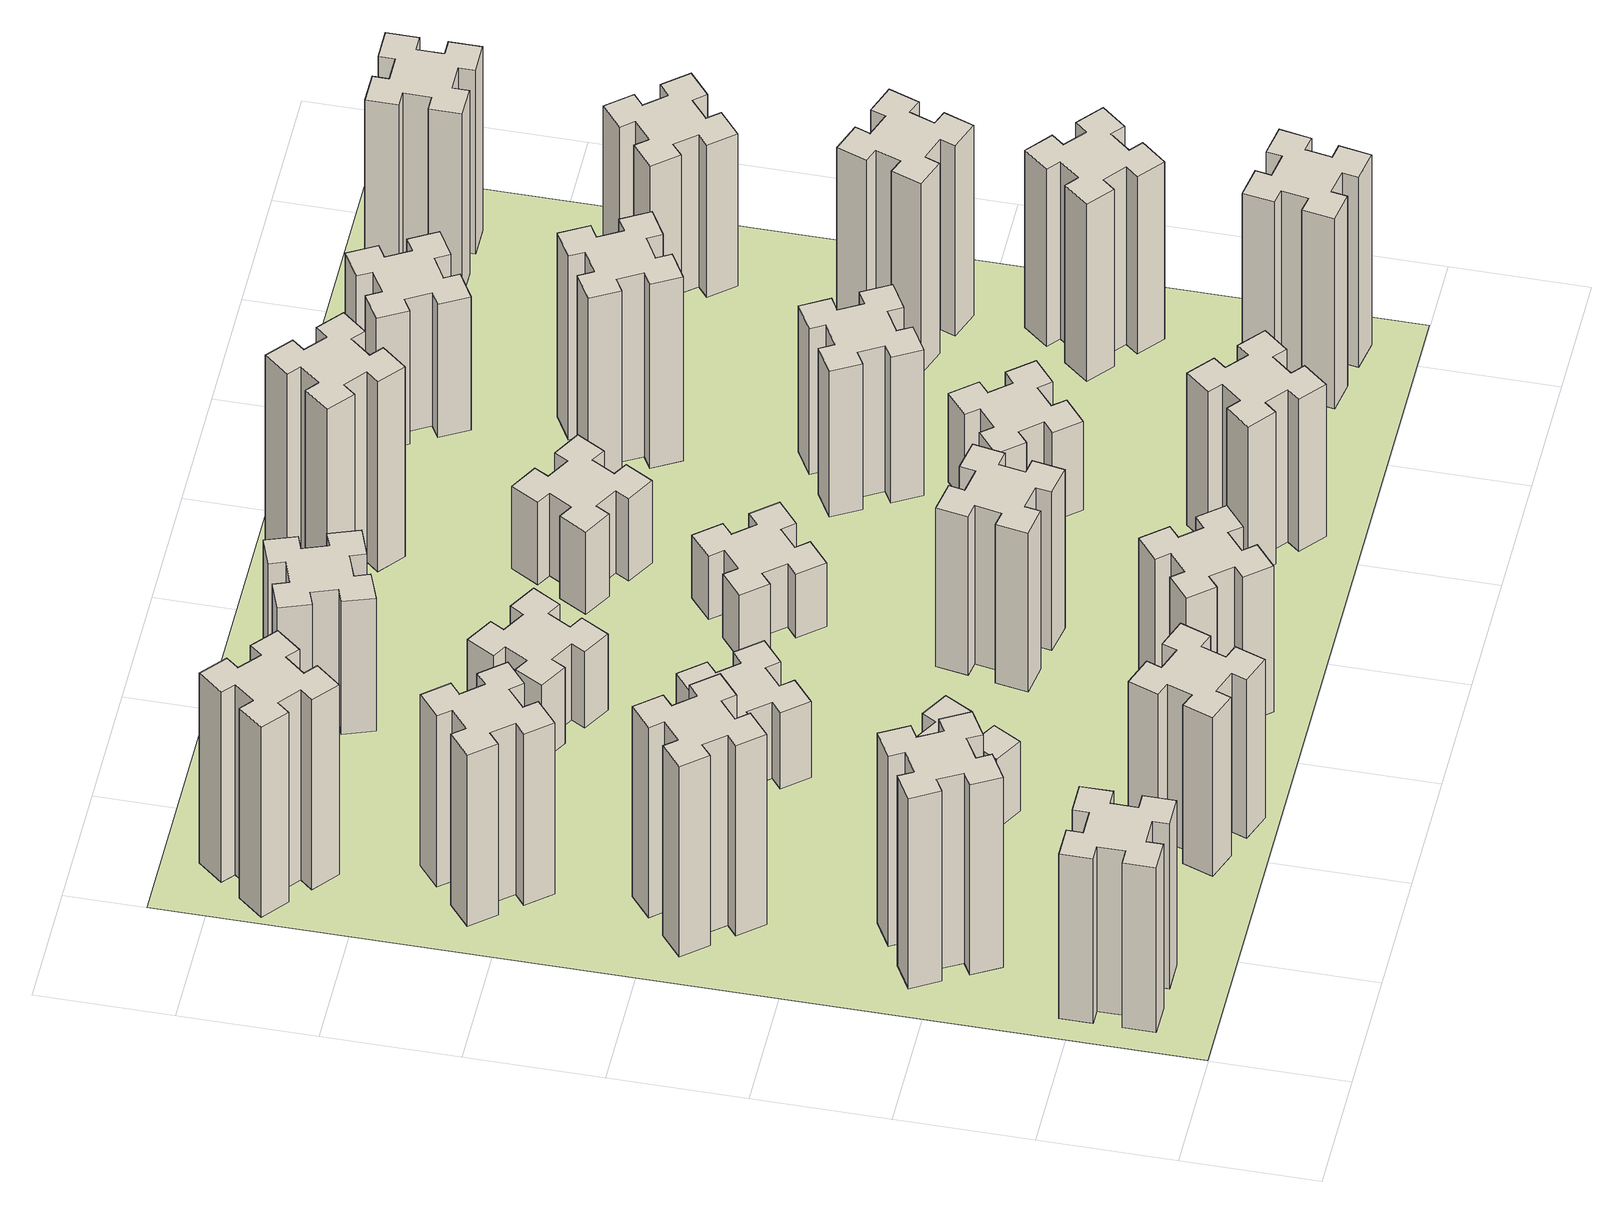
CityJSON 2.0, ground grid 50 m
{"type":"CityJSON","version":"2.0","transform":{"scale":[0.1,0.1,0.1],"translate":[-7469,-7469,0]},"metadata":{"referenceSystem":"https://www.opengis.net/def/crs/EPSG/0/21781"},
"CityObjects":{
"building1":{"type":"Building","attributes":{"class":"1000","function":"1000","usage":"1000","yearOfConstruction":2016,"roofType":"1000","measuredHeight":78,"storeysAboveGround":30,"storeysBelowGround":0},"geometry":[{"type":"Solid","lod":"1","boundaries":[[[[0,1,2,3,4,5,6,7,8,9,10,11,12,13,14,15,16,17,18,19]],[[17,16,20,21]],[[16,15,22,20]],[[15,14,23,22]],[[14,13,24,23]],[[13,12,25,24]],[[12,11,26,25]],[[11,10,27,26]],[[10,9,28,27]],[[9,8,29,28]],[[8,7,30,29]],[[7,6,31,30]],[[6,5,32,31]],[[5,4,33,32]],[[4,3,34,33]],[[3,2,35,34]],[[2,1,36,35]],[[1,0,37,36]],[[0,19,38,37]],[[19,18,39,38]],[[18,17,21,39]],[[24,25,26,27,28,29,30,31,32,33,34,35,36,37,38,39,21,20,22,23]]]]}]},
"building2":{"type":"Building","attributes":{"class":"1000","function":"1000","usage":"1000","yearOfConstruction":2016,"roofType":"1000","measuredHeight":90,"storeysAboveGround":30,"storeysBelowGround":0},"geometry":[{"type":"Solid","lod":"1","boundaries":[[[[40,41,42,43,44,45,46,47,48,49,50,51,52,53,54,55,56,57,58,59]],[[57,56,60,61]],[[56,55,62,60]],[[55,54,63,62]],[[54,53,64,63]],[[53,52,65,64]],[[52,51,66,65]],[[51,50,67,66]],[[50,49,68,67]],[[49,48,69,68]],[[48,47,70,69]],[[47,46,71,70]],[[46,45,72,71]],[[45,44,73,72]],[[44,43,74,73]],[[43,42,75,74]],[[42,41,76,75]],[[41,40,77,76]],[[40,59,78,77]],[[59,58,79,78]],[[58,57,61,79]],[[64,65,66,67,68,69,70,71,72,73,74,75,76,77,78,79,61,60,62,63]]]]}]},
"building3":{"type":"Building","attributes":{"class":"1000","function":"1000","usage":"1000","yearOfConstruction":2016,"roofType":"1000","measuredHeight":90,"storeysAboveGround":30,"storeysBelowGround":0},"geometry":[{"type":"Solid","lod":"1","boundaries":[[[[80,81,82,83,84,85,86,87,88,89,90,91,92,93,94,95,96,97,98,99]],[[97,96,100,101]],[[96,95,102,100]],[[95,94,103,102]],[[94,93,104,103]],[[93,92,105,104]],[[92,91,106,105]],[[91,90,107,106]],[[90,89,108,107]],[[89,88,109,108]],[[88,87,110,109]],[[87,86,111,110]],[[86,85,112,111]],[[85,84,113,112]],[[84,83,114,113]],[[83,82,115,114]],[[82,81,116,115]],[[81,80,117,116]],[[80,99,118,117]],[[99,98,119,118]],[[98,97,101,119]],[[104,105,106,107,108,109,110,111,112,113,114,115,116,117,118,119,101,100,102,103]]]]}]},
"building4":{"type":"Building","attributes":{"class":"1000","function":"1000","usage":"1000","yearOfConstruction":2016,"roofType":"1000","measuredHeight":81,"storeysAboveGround":30,"storeysBelowGround":0},"geometry":[{"type":"Solid","lod":"1","boundaries":[[[[120,121,122,123,124,125,126,127,128,129,130,131,132,133,134,135,136,137,138,139]],[[137,136,140,141]],[[136,135,142,140]],[[135,134,143,142]],[[134,133,144,143]],[[133,132,145,144]],[[132,131,146,145]],[[131,130,147,146]],[[130,129,148,147]],[[129,128,149,148]],[[128,127,150,149]],[[127,126,151,150]],[[126,125,152,151]],[[125,124,153,152]],[[124,123,154,153]],[[123,122,155,154]],[[122,121,156,155]],[[121,120,157,156]],[[120,139,158,157]],[[139,138,159,158]],[[138,137,141,159]],[[144,145,146,147,148,149,150,151,152,153,154,155,156,157,158,159,141,140,142,143]]]]}]},
"building5":{"type":"Building","attributes":{"class":"1000","function":"1000","usage":"1000","yearOfConstruction":2016,"roofType":"1000","measuredHeight":75,"storeysAboveGround":30,"storeysBelowGround":0},"geometry":[{"type":"Solid","lod":"1","boundaries":[[[[160,161,162,163,164,165,166,167,168,169,170,171,172,173,174,175,176,177,178,179]],[[177,176,180,181]],[[176,175,182,180]],[[175,174,183,182]],[[174,173,184,183]],[[173,172,185,184]],[[172,171,186,185]],[[171,170,187,186]],[[170,169,188,187]],[[169,168,189,188]],[[168,167,190,189]],[[167,166,191,190]],[[166,165,192,191]],[[165,164,193,192]],[[164,163,194,193]],[[163,162,195,194]],[[162,161,196,195]],[[161,160,197,196]],[[160,179,198,197]],[[179,178,199,198]],[[178,177,181,199]],[[184,185,186,187,188,189,190,191,192,193,194,195,196,197,198,199,181,180,182,183]]]]}]},
"building6":{"type":"Building","attributes":{"class":"1000","function":"1000","usage":"1000","yearOfConstruction":2016,"roofType":"1000","measuredHeight":90,"storeysAboveGround":30,"storeysBelowGround":0},"geometry":[{"type":"Solid","lod":"1","boundaries":[[[[200,201,202,203,204,205,206,207,208,209,210,211,212,213,214,215,216,217,218,219]],[[217,216,220,221]],[[216,215,222,220]],[[215,214,223,222]],[[214,213,224,223]],[[213,212,225,224]],[[212,211,226,225]],[[211,210,227,226]],[[210,209,228,227]],[[209,208,229,228]],[[208,207,230,229]],[[207,206,231,230]],[[206,205,232,231]],[[205,204,233,232]],[[204,203,234,233]],[[203,202,235,234]],[[202,201,236,235]],[[201,200,237,236]],[[200,219,238,237]],[[219,218,239,238]],[[218,217,221,239]],[[224,225,226,227,228,229,230,231,232,233,234,235,236,237,238,239,221,220,222,223]]]]}]},
"building7":{"type":"Building","attributes":{"class":"1000","function":"1000","usage":"1000","yearOfConstruction":2016,"roofType":"1000","measuredHeight":33,"storeysAboveGround":30,"storeysBelowGround":0},"geometry":[{"type":"Solid","lod":"1","boundaries":[[[[240,241,242,243,244,245,246,247,248,249,250,251,252,253,254,255,256,257,258,259]],[[257,256,260,261]],[[256,255,262,260]],[[255,254,263,262]],[[254,253,264,263]],[[253,252,265,264]],[[252,251,266,265]],[[251,250,267,266]],[[250,249,268,267]],[[249,248,269,268]],[[248,247,270,269]],[[247,246,271,270]],[[246,245,272,271]],[[245,244,273,272]],[[244,243,274,273]],[[243,242,275,274]],[[242,241,276,275]],[[241,240,277,276]],[[240,259,278,277]],[[259,258,279,278]],[[258,257,261,279]],[[264,265,266,267,268,269,270,271,272,273,274,275,276,277,278,279,261,260,262,263]]]]}]},
"building8":{"type":"Building","attributes":{"class":"1000","function":"1000","usage":"1000","yearOfConstruction":2016,"roofType":"1000","measuredHeight":36,"storeysAboveGround":30,"storeysBelowGround":0},"geometry":[{"type":"Solid","lod":"1","boundaries":[[[[280,281,282,283,284,285,286,287,288,289,290,291,292,293,294,295,296,297,298,299]],[[297,296,300,301]],[[296,295,302,300]],[[295,294,303,302]],[[294,293,304,303]],[[293,292,305,304]],[[292,291,306,305]],[[291,290,307,306]],[[290,289,308,307]],[[289,288,309,308]],[[288,287,310,309]],[[287,286,311,310]],[[286,285,312,311]],[[285,284,313,312]],[[284,283,314,313]],[[283,282,315,314]],[[282,281,316,315]],[[281,280,317,316]],[[280,299,318,317]],[[299,298,319,318]],[[298,297,301,319]],[[304,305,306,307,308,309,310,311,312,313,314,315,316,317,318,319,301,300,302,303]]]]}]},
"building9":{"type":"Building","attributes":{"class":"1000","function":"1000","usage":"1000","yearOfConstruction":2016,"roofType":"1000","measuredHeight":69,"storeysAboveGround":30,"storeysBelowGround":0},"geometry":[{"type":"Solid","lod":"1","boundaries":[[[[320,321,322,323,324,325,326,327,328,329,330,331,332,333,334,335,336,337,338,339]],[[337,336,340,341]],[[336,335,342,340]],[[335,334,343,342]],[[334,333,344,343]],[[333,332,345,344]],[[332,331,346,345]],[[331,330,347,346]],[[330,329,348,347]],[[329,328,349,348]],[[328,327,350,349]],[[327,326,351,350]],[[326,325,352,351]],[[325,324,353,352]],[[324,323,354,353]],[[323,322,355,354]],[[322,321,356,355]],[[321,320,357,356]],[[320,339,358,357]],[[339,338,359,358]],[[338,337,341,359]],[[344,345,346,347,348,349,350,351,352,353,354,355,356,357,358,359,341,340,342,343]]]]}]},
"building10":{"type":"Building","attributes":{"class":"1000","function":"1000","usage":"1000","yearOfConstruction":2016,"roofType":"1000","measuredHeight":36,"storeysAboveGround":30,"storeysBelowGround":0},"geometry":[{"type":"Solid","lod":"1","boundaries":[[[[360,361,362,363,364,365,366,367,368,369,370,371,372,373,374,375,376,377,378,379]],[[377,376,380,381]],[[376,375,382,380]],[[375,374,383,382]],[[374,373,384,383]],[[373,372,385,384]],[[372,371,386,385]],[[371,370,387,386]],[[370,369,388,387]],[[369,368,389,388]],[[368,367,390,389]],[[367,366,391,390]],[[366,365,392,391]],[[365,364,393,392]],[[364,363,394,393]],[[363,362,395,394]],[[362,361,396,395]],[[361,360,397,396]],[[360,379,398,397]],[[379,378,399,398]],[[378,377,381,399]],[[384,385,386,387,388,389,390,391,392,393,394,395,396,397,398,399,381,380,382,383]]]]}]},
"building11":{"type":"Building","attributes":{"class":"1000","function":"1000","usage":"1000","yearOfConstruction":2016,"roofType":"1000","measuredHeight":63,"storeysAboveGround":30,"storeysBelowGround":0},"geometry":[{"type":"Solid","lod":"1","boundaries":[[[[400,401,402,403,404,405,406,407,408,409,410,411,412,413,414,415,416,417,418,419]],[[417,416,420,421]],[[416,415,422,420]],[[415,414,423,422]],[[414,413,424,423]],[[413,412,425,424]],[[412,411,426,425]],[[411,410,427,426]],[[410,409,428,427]],[[409,408,429,428]],[[408,407,430,429]],[[407,406,431,430]],[[406,405,432,431]],[[405,404,433,432]],[[404,403,434,433]],[[403,402,435,434]],[[402,401,436,435]],[[401,400,437,436]],[[400,419,438,437]],[[419,418,439,438]],[[418,417,421,439]],[[424,425,426,427,428,429,430,431,432,433,434,435,436,437,438,439,421,420,422,423]]]]}]},
"building12":{"type":"Building","attributes":{"class":"1000","function":"1000","usage":"1000","yearOfConstruction":2016,"roofType":"1000","measuredHeight":75,"storeysAboveGround":30,"storeysBelowGround":0},"geometry":[{"type":"Solid","lod":"1","boundaries":[[[[440,441,442,443,444,445,446,447,448,449,450,451,452,453,454,455,456,457,458,459]],[[457,456,460,461]],[[456,455,462,460]],[[455,454,463,462]],[[454,453,464,463]],[[453,452,465,464]],[[452,451,466,465]],[[451,450,467,466]],[[450,449,468,467]],[[449,448,469,468]],[[448,447,470,469]],[[447,446,471,470]],[[446,445,472,471]],[[445,444,473,472]],[[444,443,474,473]],[[443,442,475,474]],[[442,441,476,475]],[[441,440,477,476]],[[440,459,478,477]],[[459,458,479,478]],[[458,457,461,479]],[[464,465,466,467,468,469,470,471,472,473,474,475,476,477,478,479,461,460,462,463]]]]}]},
"building13":{"type":"Building","attributes":{"class":"1000","function":"1000","usage":"1000","yearOfConstruction":2016,"roofType":"1000","measuredHeight":30,"storeysAboveGround":30,"storeysBelowGround":0},"geometry":[{"type":"Solid","lod":"1","boundaries":[[[[480,481,482,483,484,485,486,487,488,489,490,491,492,493,494,495,496,497,498,499]],[[497,496,500,501]],[[496,495,502,500]],[[495,494,503,502]],[[494,493,504,503]],[[493,492,505,504]],[[492,491,506,505]],[[491,490,507,506]],[[490,489,508,507]],[[489,488,509,508]],[[488,487,510,509]],[[487,486,511,510]],[[486,485,512,511]],[[485,484,513,512]],[[484,483,514,513]],[[483,482,515,514]],[[482,481,516,515]],[[481,480,517,516]],[[480,499,518,517]],[[499,498,519,518]],[[498,497,501,519]],[[504,505,506,507,508,509,510,511,512,513,514,515,516,517,518,519,501,500,502,503]]]]}]},
"building14":{"type":"Building","attributes":{"class":"1000","function":"1000","usage":"1000","yearOfConstruction":2016,"roofType":"1000","measuredHeight":72,"storeysAboveGround":30,"storeysBelowGround":0},"geometry":[{"type":"Solid","lod":"1","boundaries":[[[[520,521,522,523,524,525,526,527,528,529,530,531,532,533,534,535,536,537,538,539]],[[537,536,540,541]],[[536,535,542,540]],[[535,534,543,542]],[[534,533,544,543]],[[533,532,545,544]],[[532,531,546,545]],[[531,530,547,546]],[[530,529,548,547]],[[529,528,549,548]],[[528,527,550,549]],[[527,526,551,550]],[[526,525,552,551]],[[525,524,553,552]],[[524,523,554,553]],[[523,522,555,554]],[[522,521,556,555]],[[521,520,557,556]],[[520,539,558,557]],[[539,538,559,558]],[[538,537,541,559]],[[544,545,546,547,548,549,550,551,552,553,554,555,556,557,558,559,541,540,542,543]]]]}]},
"building15":{"type":"Building","attributes":{"class":"1000","function":"1000","usage":"1000","yearOfConstruction":2016,"roofType":"1000","measuredHeight":39,"storeysAboveGround":30,"storeysBelowGround":0},"geometry":[{"type":"Solid","lod":"1","boundaries":[[[[560,561,562,563,564,565,566,567,568,569,570,571,572,573,574,575,576,577,578,579]],[[577,576,580,581]],[[576,575,582,580]],[[575,574,583,582]],[[574,573,584,583]],[[573,572,585,584]],[[572,571,586,585]],[[571,570,587,586]],[[570,569,588,587]],[[569,568,589,588]],[[568,567,590,589]],[[567,566,591,590]],[[566,565,592,591]],[[565,564,593,592]],[[564,563,594,593]],[[563,562,595,594]],[[562,561,596,595]],[[561,560,597,596]],[[560,579,598,597]],[[579,578,599,598]],[[578,577,581,599]],[[584,585,586,587,588,589,590,591,592,593,594,595,596,597,598,599,581,580,582,583]]]]}]},
"building16":{"type":"Building","attributes":{"class":"1000","function":"1000","usage":"1000","yearOfConstruction":2016,"roofType":"1000","measuredHeight":90,"storeysAboveGround":30,"storeysBelowGround":0},"geometry":[{"type":"Solid","lod":"1","boundaries":[[[[600,601,602,603,604,605,606,607,608,609,610,611,612,613,614,615,616,617,618,619]],[[617,616,620,621]],[[616,615,622,620]],[[615,614,623,622]],[[614,613,624,623]],[[613,612,625,624]],[[612,611,626,625]],[[611,610,627,626]],[[610,609,628,627]],[[609,608,629,628]],[[608,607,630,629]],[[607,606,631,630]],[[606,605,632,631]],[[605,604,633,632]],[[604,603,634,633]],[[603,602,635,634]],[[602,601,636,635]],[[601,600,637,636]],[[600,619,638,637]],[[619,618,639,638]],[[618,617,621,639]],[[624,625,626,627,628,629,630,631,632,633,634,635,636,637,638,639,621,620,622,623]]]]}]},
"building17":{"type":"Building","attributes":{"class":"1000","function":"1000","usage":"1000","yearOfConstruction":2016,"roofType":"1000","measuredHeight":42,"storeysAboveGround":30,"storeysBelowGround":0},"geometry":[{"type":"Solid","lod":"1","boundaries":[[[[640,641,642,643,644,645,646,647,648,649,650,651,652,653,654,655,656,657,658,659]],[[657,656,660,661]],[[656,655,662,660]],[[655,654,663,662]],[[654,653,664,663]],[[653,652,665,664]],[[652,651,666,665]],[[651,650,667,666]],[[650,649,668,667]],[[649,648,669,668]],[[648,647,670,669]],[[647,646,671,670]],[[646,645,672,671]],[[645,644,673,672]],[[644,643,674,673]],[[643,642,675,674]],[[642,641,676,675]],[[641,640,677,676]],[[640,659,678,677]],[[659,658,679,678]],[[658,657,661,679]],[[664,665,666,667,668,669,670,671,672,673,674,675,676,677,678,679,661,660,662,663]]]]}]},
"building18":{"type":"Building","attributes":{"class":"1000","function":"1000","usage":"1000","yearOfConstruction":2016,"roofType":"1000","measuredHeight":69,"storeysAboveGround":30,"storeysBelowGround":0},"geometry":[{"type":"Solid","lod":"1","boundaries":[[[[680,681,682,683,684,685,686,687,688,689,690,691,692,693,694,695,696,697,698,699]],[[697,696,700,701]],[[696,695,702,700]],[[695,694,703,702]],[[694,693,704,703]],[[693,692,705,704]],[[692,691,706,705]],[[691,690,707,706]],[[690,689,708,707]],[[689,688,709,708]],[[688,687,710,709]],[[687,686,711,710]],[[686,685,712,711]],[[685,684,713,712]],[[684,683,714,713]],[[683,682,715,714]],[[682,681,716,715]],[[681,680,717,716]],[[680,699,718,717]],[[699,698,719,718]],[[698,697,701,719]],[[704,705,706,707,708,709,710,711,712,713,714,715,716,717,718,719,701,700,702,703]]]]}]},
"building19":{"type":"Building","attributes":{"class":"1000","function":"1000","usage":"1000","yearOfConstruction":2016,"roofType":"1000","measuredHeight":87,"storeysAboveGround":30,"storeysBelowGround":0},"geometry":[{"type":"Solid","lod":"1","boundaries":[[[[720,721,722,723,724,725,726,727,728,729,730,731,732,733,734,735,736,737,738,739]],[[737,736,740,741]],[[736,735,742,740]],[[735,734,743,742]],[[734,733,744,743]],[[733,732,745,744]],[[732,731,746,745]],[[731,730,747,746]],[[730,729,748,747]],[[729,728,749,748]],[[728,727,750,749]],[[727,726,751,750]],[[726,725,752,751]],[[725,724,753,752]],[[724,723,754,753]],[[723,722,755,754]],[[722,721,756,755]],[[721,720,757,756]],[[720,739,758,757]],[[739,738,759,758]],[[738,737,741,759]],[[744,745,746,747,748,749,750,751,752,753,754,755,756,757,758,759,741,740,742,743]]]]}]},
"building20":{"type":"Building","attributes":{"class":"1000","function":"1000","usage":"1000","yearOfConstruction":2016,"roofType":"1000","measuredHeight":90,"storeysAboveGround":30,"storeysBelowGround":0},"geometry":[{"type":"Solid","lod":"1","boundaries":[[[[760,761,762,763,764,765,766,767,768,769,770,771,772,773,774,775,776,777,778,779]],[[777,776,780,781]],[[776,775,782,780]],[[775,774,783,782]],[[774,773,784,783]],[[773,772,785,784]],[[772,771,786,785]],[[771,770,787,786]],[[770,769,788,787]],[[769,768,789,788]],[[768,767,790,789]],[[767,766,791,790]],[[766,765,792,791]],[[765,764,793,792]],[[764,763,794,793]],[[763,762,795,794]],[[762,761,796,795]],[[761,760,797,796]],[[760,779,798,797]],[[779,778,799,798]],[[778,777,781,799]],[[784,785,786,787,788,789,790,791,792,793,794,795,796,797,798,799,781,780,782,783]]]]}]},
"building21":{"type":"Building","attributes":{"class":"1000","function":"1000","usage":"1000","yearOfConstruction":2016,"roofType":"1000","measuredHeight":63,"storeysAboveGround":30,"storeysBelowGround":0},"geometry":[{"type":"Solid","lod":"1","boundaries":[[[[800,801,802,803,804,805,806,807,808,809,810,811,812,813,814,815,816,817,818,819]],[[817,816,820,821]],[[816,815,822,820]],[[815,814,823,822]],[[814,813,824,823]],[[813,812,825,824]],[[812,811,826,825]],[[811,810,827,826]],[[810,809,828,827]],[[809,808,829,828]],[[808,807,830,829]],[[807,806,831,830]],[[806,805,832,831]],[[805,804,833,832]],[[804,803,834,833]],[[803,802,835,834]],[[802,801,836,835]],[[801,800,837,836]],[[800,819,838,837]],[[819,818,839,838]],[[818,817,821,839]],[[824,825,826,827,828,829,830,831,832,833,834,835,836,837,838,839,821,820,822,823]]]]}]},
"building22":{"type":"Building","attributes":{"class":"1000","function":"1000","usage":"1000","yearOfConstruction":2016,"roofType":"1000","measuredHeight":84,"storeysAboveGround":30,"storeysBelowGround":0},"geometry":[{"type":"Solid","lod":"1","boundaries":[[[[840,841,842,843,844,845,846,847,848,849,850,851,852,853,854,855,856,857,858,859]],[[857,856,860,861]],[[856,855,862,860]],[[855,854,863,862]],[[854,853,864,863]],[[853,852,865,864]],[[852,851,866,865]],[[851,850,867,866]],[[850,849,868,867]],[[849,848,869,868]],[[848,847,870,869]],[[847,846,871,870]],[[846,845,872,871]],[[845,844,873,872]],[[844,843,874,873]],[[843,842,875,874]],[[842,841,876,875]],[[841,840,877,876]],[[840,859,878,877]],[[859,858,879,878]],[[858,857,861,879]],[[864,865,866,867,868,869,870,871,872,873,874,875,876,877,878,879,861,860,862,863]]]]}]},
"building23":{"type":"Building","attributes":{"class":"1000","function":"1000","usage":"1000","yearOfConstruction":2016,"roofType":"1000","measuredHeight":90,"storeysAboveGround":30,"storeysBelowGround":0},"geometry":[{"type":"Solid","lod":"1","boundaries":[[[[880,881,882,883,884,885,886,887,888,889,890,891,892,893,894,895,896,897,898,899]],[[897,896,900,901]],[[896,895,902,900]],[[895,894,903,902]],[[894,893,904,903]],[[893,892,905,904]],[[892,891,906,905]],[[891,890,907,906]],[[890,889,908,907]],[[889,888,909,908]],[[888,887,910,909]],[[887,886,911,910]],[[886,885,912,911]],[[885,884,913,912]],[[884,883,914,913]],[[883,882,915,914]],[[882,881,916,915]],[[881,880,917,916]],[[880,899,918,917]],[[899,898,919,918]],[[898,897,901,919]],[[904,905,906,907,908,909,910,911,912,913,914,915,916,917,918,919,901,900,902,903]]]]}]},
"building24":{"type":"Building","attributes":{"class":"1000","function":"1000","usage":"1000","yearOfConstruction":2016,"roofType":"1000","measuredHeight":72,"storeysAboveGround":30,"storeysBelowGround":0},"geometry":[{"type":"Solid","lod":"1","boundaries":[[[[920,921,922,923,924,925,926,927,928,929,930,931,932,933,934,935,936,937,938,939]],[[937,936,940,941]],[[936,935,942,940]],[[935,934,943,942]],[[934,933,944,943]],[[933,932,945,944]],[[932,931,946,945]],[[931,930,947,946]],[[930,929,948,947]],[[929,928,949,948]],[[928,927,950,949]],[[927,926,951,950]],[[926,925,952,951]],[[925,924,953,952]],[[924,923,954,953]],[[923,922,955,954]],[[922,921,956,955]],[[921,920,957,956]],[[920,939,958,957]],[[939,938,959,958]],[[938,937,941,959]],[[944,945,946,947,948,949,950,951,952,953,954,955,956,957,958,959,941,940,942,943]]]]}]},
"building25":{"type":"Building","attributes":{"class":"1000","function":"1000","usage":"1000","yearOfConstruction":2016,"roofType":"1000","measuredHeight":87,"storeysAboveGround":30,"storeysBelowGround":0},"geometry":[{"type":"Solid","lod":"1","boundaries":[[[[960,961,962,963,964,965,966,967,968,969,970,971,972,973,974,975,976,977,978,979]],[[977,976,980,981]],[[976,975,982,980]],[[975,974,983,982]],[[974,973,984,983]],[[973,972,985,984]],[[972,971,986,985]],[[971,970,987,986]],[[970,969,988,987]],[[969,968,989,988]],[[968,967,990,989]],[[967,966,991,990]],[[966,965,992,991]],[[965,964,993,992]],[[964,963,994,993]],[[963,962,995,994]],[[962,961,996,995]],[[961,960,997,996]],[[960,979,998,997]],[[979,978,999,998]],[[978,977,981,999]],[[984,985,986,987,988,989,990,991,992,993,994,995,996,997,998,999,981,980,982,983]]]]}]},
"landuse1":{"type":"LandUse","attributes":{"name":"plot1","function":"1010"},"geometry":[{"type":"MultiSurface","lod":"1","boundaries":[[[1000,1001,1002,1003]]]}]}
},
"vertices":[
[165,425,0],[165,325,0],[105,325,0],[105,205,0],[225,205,0],[225,265,0],[325,265,0],[325,205,0],[445,205,0],[445,325,0],[385,325,0],[385,425,0],[445,425,0],[445,545,0],[325,545,0],[325,485,0],[225,485,0],[225,545,0],[105,545,0],[105,425,0],[225,485,780],[225,545,780],[325,485,780],[325,545,780],[445,545,780],[445,425,780],[385,425,780],[385,325,780],[445,325,780],[445,205,780],[325,205,780],[325,265,780],[225,265,780],[225,205,780],[105,205,780],[105,325,780],[165,325,780],[165,425,780],[105,425,780],[105,545,780],
[255,1004,0],[305,917,0],[253,887,0],[313,783,0],[417,843,0],[387,895,0],[474,945,0],[504,893,0],[608,953,0],[548,1057,0],[496,1027,0],[446,1114,0],[498,1144,0],[438,1248,0],[334,1188,0],[364,1136,0],[277,1086,0],[247,1138,0],[143,1078,0],[203,974,0],[277,1086,900],[247,1138,900],[364,1136,900],[334,1188,900],[438,1248,900],[498,1144,900],[446,1114,900],[496,1027,900],[548,1057,900],[608,953,900],[504,893,900],[474,945,900],[387,895,900],[417,843,900],[313,783,900],[253,887,900],[305,917,900],[255,1004,900],[203,974,900],[143,1078,900],
[492,1888,0],[427,1964,0],[473,2003,0],[396,2095,0],[304,2018,0],[343,1972,0],[266,1907,0],[228,1953,0],[136,1876,0],[213,1784,0],[259,1823,0],[323,1746,0],[277,1708,0],[354,1616,0],[446,1693,0],[408,1739,0],[484,1803,0],[523,1757,0],[615,1834,0],[538,1926,0],[484,1803,900],[523,1757,900],[408,1739,900],[446,1693,900],[354,1616,900],[277,1708,900],[323,1746,900],[259,1823,900],[213,1784,900],[136,1876,900],[228,1953,900],[266,1907,900],[343,1972,900],[304,2018,900],[396,2095,900],[473,2003,900],[427,1964,900],[492,1888,900],[538,1926,900],[615,1834,900],
[343,2712,0],[266,2647,0],[228,2693,0],[136,2616,0],[213,2524,0],[259,2563,0],[323,2486,0],[277,2448,0],[354,2356,0],[446,2433,0],[408,2479,0],[484,2543,0],[523,2497,0],[615,2574,0],[538,2666,0],[492,2628,0],[427,2704,0],[473,2743,0],[396,2835,0],[304,2758,0],[427,2704,810],[473,2743,810],[492,2628,810],[538,2666,810],[615,2574,810],[523,2497,810],[484,2543,810],[408,2479,810],[446,2433,810],[354,2356,810],[277,2448,810],[323,2486,810],[259,2563,810],[213,2524,810],[136,2616,810],[228,2693,810],[266,2647,810],[343,2712,810],[304,2758,810],[396,2835,810],
[1029,360,0],[995,266,0],[939,287,0],[897,174,0],[1010,133,0],[1031,189,0],[1125,155,0],[1104,99,0],[1217,57,0],[1258,170,0],[1202,191,0],[1236,285,0],[1292,264,0],[1333,377,0],[1220,418,0],[1200,362,0],[1106,396,0],[1127,452,0],[1014,493,0],[973,380,0],[1106,396,750],[1127,452,750],[1200,362,750],[1220,418,750],[1333,377,750],[1292,264,750],[1236,285,750],[1202,191,750],[1258,170,750],[1217,57,750],[1104,99,750],[1125,155,750],[1031,189,750],[1010,133,750],[897,174,750],[939,287,750],[995,266,750],[1029,360,750],[973,380,750],[1014,493,750],
[384,3387,0],[308,3452,0],[346,3498,0],[254,3575,0],[177,3483,0],[223,3444,0],[159,3368,0],[113,3406,0],[36,3314,0],[128,3237,0],[166,3283,0],[243,3219,0],[204,3173,0],[296,3096,0],[373,3188,0],[327,3226,0],[392,3303,0],[438,3264,0],[515,3356,0],[423,3433,0],[392,3303,900],[438,3264,900],[327,3226,900],[373,3188,900],[296,3096,900],[204,3173,900],[243,3219,900],[166,3283,900],[128,3237,900],[36,3314,900],[113,3406,900],[159,3368,900],[223,3444,900],[177,3483,900],[254,3575,900],[346,3498,900],[308,3452,900],[384,3387,900],[423,3433,900],[515,3356,900],
[1086,1017,0],[1136,1104,0],[1188,1074,0],[1248,1178,0],[1144,1238,0],[1114,1186,0],[1027,1236,0],[1057,1288,0],[953,1348,0],[893,1244,0],[945,1214,0],[895,1127,0],[843,1157,0],[783,1053,0],[887,993,0],[917,1045,0],[1004,995,0],[974,943,0],[1078,883,0],[1138,987,0],[1004,995,330],[974,943,330],[917,1045,330],[887,993,330],[783,1053,330],[843,1157,330],[895,1127,330],[945,1214,330],[893,1244,330],[953,1348,330],[1057,1288,330],[1027,1236,330],[1114,1186,330],[1144,1238,330],[1248,1178,330],[1188,1074,330],[1136,1104,330],[1086,1017,330],[1138,987,330],[1078,883,330],
[1083,1972,0],[1006,1907,0],[968,1953,0],[876,1876,0],[953,1784,0],[999,1823,0],[1063,1746,0],[1017,1708,0],[1094,1616,0],[1186,1693,0],[1148,1739,0],[1224,1803,0],[1263,1757,0],[1355,1834,0],[1278,1926,0],[1232,1888,0],[1167,1964,0],[1213,2003,0],[1136,2095,0],[1044,2018,0],[1167,1964,360],[1213,2003,360],[1232,1888,360],[1278,1926,360],[1355,1834,360],[1263,1757,360],[1224,1803,360],[1148,1739,360],[1186,1693,360],[1094,1616,360],[1017,1708,360],[1063,1746,360],[999,1823,360],[953,1784,360],[876,1876,360],[968,1953,360],[1006,1907,360],[1083,1972,360],[1044,2018,360],[1136,2095,360],
[1639,343,0],[1703,266,0],[1657,228,0],[1734,136,0],[1826,213,0],[1788,259,0],[1864,323,0],[1903,277,0],[1995,354,0],[1918,446,0],[1872,408,0],[1807,484,0],[1853,523,0],[1776,615,0],[1684,538,0],[1723,492,0],[1646,427,0],[1608,473,0],[1516,396,0],[1593,304,0],[1646,427,690],[1608,473,690],[1723,492,690],[1684,538,690],[1776,615,690],[1853,523,690],[1807,484,690],[1872,408,690],[1918,446,690],[1995,354,690],[1903,277,690],[1864,323,690],[1788,259,690],[1826,213,690],[1734,136,690],[1657,228,690],[1703,266,690],[1639,343,690],[1593,304,690],[1516,396,690],
[1314,2666,0],[1227,2716,0],[1257,2768,0],[1153,2828,0],[1093,2724,0],[1145,2694,0],[1095,2607,0],[1043,2637,0],[983,2533,0],[1087,2473,0],[1117,2525,0],[1204,2475,0],[1174,2423,0],[1278,2363,0],[1338,2467,0],[1286,2497,0],[1336,2584,0],[1388,2554,0],[1448,2658,0],[1344,2718,0],[1336,2584,360],[1388,2554,360],[1286,2497,360],[1338,2467,360],[1278,2363,360],[1174,2423,360],[1204,2475,360],[1117,2525,360],[1087,2473,360],[983,2533,360],[1043,2637,360],[1095,2607,360],[1145,2694,360],[1093,2724,360],[1153,2828,360],[1257,2768,360],[1227,2716,360],[1314,2666,360],[1344,2718,360],[1448,2658,360],
[1125,3456,0],[1031,3422,0],[1010,3478,0],[897,3437,0],[939,3324,0],[995,3345,0],[1029,3251,0],[973,3230,0],[1014,3117,0],[1127,3159,0],[1106,3215,0],[1200,3249,0],[1220,3193,0],[1333,3234,0],[1292,3347,0],[1236,3326,0],[1202,3420,0],[1258,3440,0],[1217,3553,0],[1104,3512,0],[1202,3420,630],[1258,3440,630],[1236,3326,630],[1292,3347,630],[1333,3234,630],[1220,3193,630],[1200,3249,630],[1106,3215,630],[1127,3159,630],[1014,3117,630],[973,3230,630],[1029,3251,630],[995,3345,630],[939,3324,630],[897,3437,630],[1010,3478,630],[1031,3422,630],[1125,3456,630],[1104,3512,630],[1217,3553,630],
[1955,1047,0],[1972,1145,0],[2031,1135,0],[2052,1253,0],[1934,1274,0],[1924,1215,0],[1825,1232,0],[1836,1291,0],[1717,1312,0],[1697,1194,0],[1756,1184,0],[1738,1085,0],[1679,1096,0],[1658,977,0],[1777,957,0],[1787,1016,0],[1885,998,0],[1875,939,0],[1993,918,0],[2014,1037,0],[1885,998,750],[1875,939,750],[1787,1016,750],[1777,957,750],[1658,977,750],[1679,1096,750],[1738,1085,750],[1756,1184,750],[1697,1194,750],[1717,1312,750],[1836,1291,750],[1825,1232,750],[1924,1215,750],[1934,1274,750],[2052,1253,750],[2031,1135,750],[1972,1145,750],[1955,1047,750],[2014,1037,750],[1993,918,750],
[1972,1988,0],[1907,2064,0],[1953,2103,0],[1876,2195,0],[1784,2118,0],[1823,2072,0],[1746,2007,0],[1708,2053,0],[1616,1976,0],[1693,1884,0],[1739,1923,0],[1803,1846,0],[1757,1808,0],[1834,1716,0],[1926,1793,0],[1888,1839,0],[1964,1903,0],[2003,1857,0],[2095,1934,0],[2018,2026,0],[1964,1903,300],[2003,1857,300],[1888,1839,300],[1926,1793,300],[1834,1716,300],[1757,1808,300],[1803,1846,300],[1739,1923,300],[1693,1884,300],[1616,1976,300],[1708,2053,300],[1746,2007,300],[1823,2072,300],[1784,2118,300],[1876,2195,300],[1953,2103,300],[1907,2064,300],[1972,1988,300],[2018,2026,300],[2095,1934,300],
[2486,323,0],[2563,259,0],[2524,213,0],[2616,136,0],[2693,228,0],[2647,266,0],[2712,343,0],[2758,304,0],[2835,396,0],[2743,473,0],[2704,427,0],[2628,492,0],[2666,538,0],[2574,615,0],[2497,523,0],[2543,484,0],[2479,408,0],[2433,446,0],[2356,354,0],[2448,277,0],[2479,408,720],[2433,446,720],[2543,484,720],[2497,523,720],[2574,615,720],[2666,538,720],[2628,492,720],[2704,427,720],[2743,473,720],[2835,396,720],[2758,304,720],[2712,343,720],[2647,266,720],[2693,228,720],[2616,136,720],[2524,213,720],[2563,259,720],[2486,323,720],[2448,277,720],[2356,354,720],
[2026,2497,0],[2076,2584,0],[2128,2554,0],[2188,2658,0],[2084,2718,0],[2054,2666,0],[1967,2716,0],[1997,2768,0],[1893,2828,0],[1833,2724,0],[1885,2694,0],[1835,2607,0],[1783,2637,0],[1723,2533,0],[1827,2473,0],[1857,2525,0],[1944,2475,0],[1914,2423,0],[2018,2363,0],[2078,2467,0],[1944,2475,390],[1914,2423,390],[1857,2525,390],[1827,2473,390],[1723,2533,390],[1783,2637,390],[1835,2607,390],[1885,2694,390],[1833,2724,390],[1893,2828,390],[1997,2768,390],[1967,2716,390],[2054,2666,390],[2084,2718,390],[2188,2658,390],[2128,2554,390],[2076,2584,390],[2026,2497,390],[2078,2467,390],[2018,2363,390],
[1746,3383,0],[1823,3319,0],[1784,3273,0],[1876,3196,0],[1953,3288,0],[1907,3326,0],[1972,3403,0],[2018,3364,0],[2095,3456,0],[2003,3533,0],[1964,3487,0],[1888,3552,0],[1926,3598,0],[1834,3675,0],[1757,3583,0],[1803,3544,0],[1739,3468,0],[1693,3506,0],[1616,3414,0],[1708,3337,0],[1739,3468,900],[1693,3506,900],[1803,3544,900],[1757,3583,900],[1834,3675,900],[1926,3598,900],[1888,3552,900],[1964,3487,900],[2003,3533,900],[2095,3456,900],[2018,3364,900],[1972,3403,900],[1907,3326,900],[1953,3288,900],[1876,3196,900],[1784,3273,900],[1823,3319,900],[1746,3383,900],[1708,3337,900],[1616,3414,900],
[2563,1332,0],[2486,1267,0],[2448,1313,0],[2356,1236,0],[2433,1144,0],[2479,1183,0],[2543,1106,0],[2497,1068,0],[2574,976,0],[2666,1053,0],[2628,1099,0],[2704,1163,0],[2743,1117,0],[2835,1194,0],[2758,1286,0],[2712,1248,0],[2647,1324,0],[2693,1363,0],[2616,1455,0],[2524,1378,0],[2647,1324,420],[2693,1363,420],[2712,1248,420],[2758,1286,420],[2835,1194,420],[2743,1117,420],[2704,1163,420],[2628,1099,420],[2666,1053,420],[2574,976,420],[2497,1068,420],[2543,1106,420],[2479,1183,420],[2433,1144,420],[2356,1236,420],[2448,1313,420],[2486,1267,420],[2563,1332,420],[2524,1378,420],[2616,1455,420],
[2475,1744,0],[2525,1657,0],[2473,1627,0],[2533,1523,0],[2637,1583,0],[2607,1635,0],[2694,1685,0],[2724,1633,0],[2828,1693,0],[2768,1797,0],[2716,1767,0],[2666,1854,0],[2718,1884,0],[2658,1988,0],[2554,1928,0],[2584,1876,0],[2497,1826,0],[2467,1878,0],[2363,1818,0],[2423,1714,0],[2497,1826,690],[2467,1878,690],[2584,1876,690],[2554,1928,690],[2658,1988,690],[2718,1884,690],[2666,1854,690],[2716,1767,690],[2768,1797,690],[2828,1693,690],[2724,1633,690],[2694,1685,690],[2607,1635,690],[2637,1583,690],[2533,1523,690],[2473,1627,690],[2525,1657,690],[2475,1744,690],[2423,1714,690],[2363,1818,690],
[2607,2475,0],[2694,2525,0],[2724,2473,0],[2828,2533,0],[2768,2637,0],[2716,2607,0],[2666,2694,0],[2718,2724,0],[2658,2828,0],[2554,2768,0],[2584,2716,0],[2497,2666,0],[2467,2718,0],[2363,2658,0],[2423,2554,0],[2475,2584,0],[2525,2497,0],[2473,2467,0],[2533,2363,0],[2637,2423,0],[2525,2497,870],[2473,2467,870],[2475,2584,870],[2423,2554,870],[2363,2658,870],[2467,2718,870],[2497,2666,870],[2584,2716,870],[2554,2768,870],[2658,2828,870],[2718,2724,870],[2666,2694,870],[2716,2607,870],[2768,2637,870],[2828,2533,870],[2724,2473,870],[2694,2525,870],[2607,2475,870],[2637,2423,870],[2533,2363,870],
[3504,475,0],[3405,492,0],[3416,551,0],[3297,572,0],[3277,454,0],[3336,444,0],[3318,345,0],[3259,356,0],[3238,237,0],[3357,217,0],[3367,276,0],[3465,258,0],[3455,199,0],[3573,178,0],[3594,297,0],[3535,307,0],[3552,405,0],[3611,395,0],[3632,513,0],[3514,534,0],[3552,405,900],[3611,395,900],[3535,307,900],[3594,297,900],[3573,178,900],[3455,199,900],[3465,258,900],[3367,276,900],[3357,217,900],[3238,237,900],[3259,356,900],[3318,345,900],[3336,444,900],[3277,454,900],[3297,572,900],[3416,551,900],[3405,492,900],[3504,475,900],[3514,534,900],[3632,513,900],
[2716,3347,0],[2666,3434,0],[2718,3464,0],[2658,3568,0],[2554,3508,0],[2584,3456,0],[2497,3406,0],[2467,3458,0],[2363,3398,0],[2423,3294,0],[2475,3324,0],[2525,3237,0],[2473,3207,0],[2533,3103,0],[2637,3163,0],[2607,3215,0],[2694,3265,0],[2724,3213,0],[2828,3273,0],[2768,3377,0],[2694,3265,630],[2724,3213,630],[2607,3215,630],[2637,3163,630],[2533,3103,630],[2473,3207,630],[2525,3237,630],[2475,3324,630],[2423,3294,630],[2363,3398,630],[2467,3458,630],[2497,3406,630],[2584,3456,630],[2554,3508,630],[2658,3568,630],[2718,3464,630],[2666,3434,630],[2716,3347,630],[2768,3377,630],[2828,3273,630],
[3487,1006,0],[3552,1083,0],[3598,1044,0],[3675,1136,0],[3583,1213,0],[3544,1167,0],[3468,1232,0],[3506,1278,0],[3414,1355,0],[3337,1263,0],[3383,1224,0],[3319,1148,0],[3273,1186,0],[3196,1094,0],[3288,1017,0],[3326,1063,0],[3403,999,0],[3364,953,0],[3456,876,0],[3533,968,0],[3403,999,840],[3364,953,840],[3326,1063,840],[3288,1017,840],[3196,1094,840],[3273,1186,840],[3319,1148,840],[3383,1224,840],[3337,1263,840],[3414,1355,840],[3506,1278,840],[3468,1232,840],[3544,1167,840],[3583,1213,840],[3675,1136,840],[3598,1044,840],[3552,1083,840],[3487,1006,840],[3533,968,840],[3456,876,840],
[3422,1671,0],[3456,1765,0],[3512,1744,0],[3553,1857,0],[3440,1898,0],[3420,1842,0],[3326,1876,0],[3347,1932,0],[3234,1973,0],[3193,1860,0],[3249,1840,0],[3215,1746,0],[3159,1767,0],[3117,1654,0],[3230,1613,0],[3251,1669,0],[3345,1635,0],[3324,1579,0],[3437,1537,0],[3478,1650,0],[3345,1635,900],[3324,1579,900],[3251,1669,900],[3230,1613,900],[3117,1654,900],[3159,1767,900],[3215,1746,900],[3249,1840,900],[3193,1860,900],[3234,1973,900],[3347,1932,900],[3326,1876,900],[3420,1842,900],[3440,1898,900],[3553,1857,900],[3512,1744,900],[3456,1765,900],[3422,1671,900],[3478,1650,900],[3437,1537,900],
[3319,2563,0],[3383,2486,0],[3337,2448,0],[3414,2356,0],[3506,2433,0],[3468,2479,0],[3544,2543,0],[3583,2497,0],[3675,2574,0],[3598,2666,0],[3552,2628,0],[3487,2704,0],[3533,2743,0],[3456,2835,0],[3364,2758,0],[3403,2712,0],[3326,2647,0],[3288,2693,0],[3196,2616,0],[3273,2524,0],[3326,2647,720],[3288,2693,720],[3403,2712,720],[3364,2758,720],[3456,2835,720],[3533,2743,720],[3487,2704,720],[3552,2628,720],[3598,2666,720],[3675,2574,720],[3583,2497,720],[3544,2543,720],[3468,2479,720],[3506,2433,720],[3414,2356,720],[3337,2448,720],[3383,2486,720],[3319,2563,720],[3273,2524,720],[3196,2616,720],
[3285,3325,0],[3385,3325,0],[3385,3265,0],[3505,3265,0],[3505,3385,0],[3445,3385,0],[3445,3485,0],[3505,3485,0],[3505,3605,0],[3385,3605,0],[3385,3545,0],[3285,3545,0],[3285,3605,0],[3165,3605,0],[3165,3485,0],[3225,3485,0],[3225,3385,0],[3165,3385,0],[3165,3265,0],[3285,3265,0],[3225,3385,870],[3165,3385,870],[3225,3485,870],[3165,3485,870],[3165,3605,870],[3285,3605,870],[3285,3545,870],[3385,3545,870],[3385,3605,870],[3505,3605,870],[3505,3485,870],[3445,3485,870],[3445,3385,870],[3505,3385,870],[3505,3265,870],[3385,3265,870],[3385,3325,870],[3285,3325,870],[3285,3265,870],[3165,3265,870],
[5,3705,0],[3705,3705,0],[3705,5,0],[5,5,0]
]}
